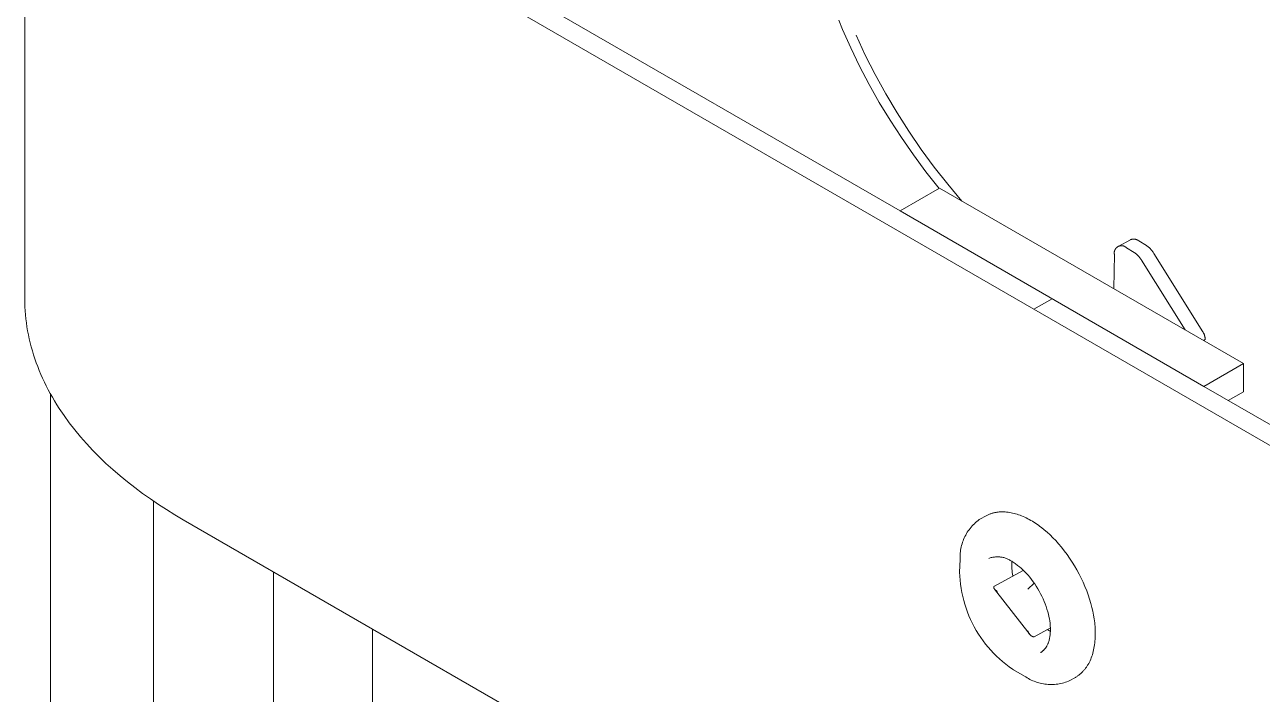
# Model space of a CAD drawing. Header units: inches. Extents: x -6.5 to 91.7, y -2.1 to 67.1.
# Drawn here: x 73.069 to 77.885, y 47.51 to 50.115 of the extents above; entities that cross this region are included whole.
import ezdxf

# ---------------------------------------------------------------- set-up
doc = ezdxf.new("R2010")
doc.units = ezdxf.units.IN
doc.layers.add('ZANO_R', color=7, linetype='Continuous', lineweight=0)

msp = doc.modelspace()

# ---------------------------------------------------------------- linework, layer by layer
at = {"layer": 'ZANO_R'}
for p, q in [((73.06887, 51.77967), (73.06887, 49.04931)), ((73.75685, 50.96056), (76.4761, 49.39061)), ((76.9963, 49.00836), (73.68591, 50.91961)), ((76.25237, 50.09714), (76.23754, 50.1335)), ((76.28407, 50.02496), (76.25237, 50.09714)), ((76.30435, 50.07495), (76.3405, 49.99752)), ((76.31841, 49.95353), (76.28407, 50.02496)), ((76.3405, 49.99752), (76.37917, 49.92131)), ((76.35535, 49.88289), (76.31841, 49.95353)), ((76.37917, 49.92131), (76.42033, 49.84641)), ((76.39482, 49.81309), (76.35535, 49.88289)), ((76.43674, 49.74417), (76.39482, 49.81309)), ((76.42033, 49.84641), (76.46392, 49.77291)), ((76.46392, 49.77291), (76.5099, 49.70088)), ((76.48105, 49.67618), (76.43674, 49.74417)), ((76.52768, 49.60913), (76.48105, 49.67618)), ((76.5099, 49.70088), (76.55822, 49.63039)), ((76.55822, 49.63039), (76.60884, 49.56153)), ((76.57654, 49.54308), (76.52768, 49.60913)), ((76.62756, 49.47806), (76.57654, 49.54308)), ((76.60884, 49.56153), (76.66168, 49.49437)), ((76.4761, 49.39061), (76.62964, 49.47925)), ((76.62964, 49.47925), (77.81192, 48.79666)), ((76.66168, 49.49437), (76.7167, 49.42898)), ((77.65838, 48.70802), (76.4761, 49.39061)), ((77.32479, 49.25252), (77.37217, 49.27867)), ((77.37321, 49.27909), (77.37217, 49.27867)), ((77.37427, 49.27947), (77.37321, 49.27909)), ((77.37534, 49.27981), (77.37427, 49.27947)), ((77.37642, 49.28012), (77.37534, 49.27981)), ((77.37751, 49.28039), (77.37642, 49.28012)), ((77.37861, 49.28062), (77.37751, 49.28039)), ((77.37972, 49.28082), (77.37861, 49.28062)), ((77.38083, 49.28098), (77.37972, 49.28082)), ((77.38195, 49.2811), (77.38083, 49.28098)), ((77.38307, 49.28118), (77.38195, 49.2811)), ((77.3842, 49.28122), (77.38307, 49.28118)), ((77.38532, 49.28123), (77.3842, 49.28122)), ((77.38644, 49.2812), (77.38532, 49.28123)), ((77.38757, 49.28113), (77.38644, 49.2812)), ((77.38869, 49.28102), (77.38757, 49.28113)), ((77.3898, 49.28087), (77.38869, 49.28102)), ((77.39091, 49.28069), (77.3898, 49.28087)), ((77.39201, 49.28046), (77.39091, 49.28069)), ((77.3931, 49.2802), (77.39201, 49.28046)), ((77.39419, 49.27991), (77.3931, 49.2802)), ((77.39526, 49.27957), (77.39419, 49.27991)), ((77.39632, 49.2792), (77.39526, 49.27957)), ((77.39737, 49.2788), (77.39632, 49.2792)), ((77.39841, 49.27836), (77.39737, 49.2788)), ((77.39943, 49.27788), (77.39841, 49.27836)), ((77.40043, 49.27737), (77.39943, 49.27788)), ((77.40141, 49.27683), (77.40043, 49.27737)), ((77.40238, 49.27625), (77.40141, 49.27683)), ((77.40332, 49.27564), (77.40238, 49.27625)), ((77.40424, 49.275), (77.40332, 49.27564)), ((77.40514, 49.27433), (77.40424, 49.275)), ((77.40514, 49.27433), (77.43483, 49.2559)), ((77.30944, 49.22887), (77.30941, 49.2279)), ((77.30941, 49.2279), (77.30942, 49.22693)), ((77.30942, 49.22693), (77.30945, 49.22596)), ((77.30951, 49.22984), (77.30944, 49.22887)), ((77.30945, 49.22596), (77.30952, 49.22499)), ((77.3096, 49.2308), (77.30951, 49.22984)), ((77.30973, 49.23177), (77.3096, 49.2308)), ((77.3099, 49.23272), (77.30973, 49.23177)), ((77.3101, 49.23367), (77.3099, 49.23272)), ((77.31033, 49.23462), (77.3101, 49.23367)), ((77.31059, 49.23555), (77.31033, 49.23462)), ((77.31088, 49.23647), (77.31059, 49.23555)), ((77.31121, 49.23739), (77.31088, 49.23647)), ((77.31157, 49.23829), (77.31121, 49.23739)), ((77.31196, 49.23918), (77.31157, 49.23829)), ((77.31238, 49.24005), (77.31196, 49.23918)), ((77.31283, 49.24091), (77.31238, 49.24005)), ((77.31331, 49.24176), (77.31283, 49.24091)), ((77.31382, 49.24258), (77.31331, 49.24176)), ((77.31435, 49.24339), (77.31382, 49.24258)), ((77.31492, 49.24418), (77.31435, 49.24339)), ((77.31551, 49.24495), (77.31492, 49.24418)), ((77.31613, 49.2457), (77.31551, 49.24495)), ((77.31677, 49.24643), (77.31613, 49.2457)), ((77.31744, 49.24713), (77.31677, 49.24643)), ((77.31813, 49.24781), (77.31744, 49.24713)), ((77.31885, 49.24846), (77.31813, 49.24781)), ((77.31958, 49.24909), (77.31885, 49.24846)), ((77.32034, 49.2497), (77.31958, 49.24909)), ((77.32112, 49.25028), (77.32034, 49.2497)), ((77.32192, 49.25083), (77.32112, 49.25028)), ((77.32274, 49.25135), (77.32192, 49.25083)), ((77.32358, 49.25184), (77.32274, 49.25135)), ((77.32443, 49.25231), (77.32358, 49.25184)), ((77.3253, 49.25274), (77.32443, 49.25231)), ((77.32618, 49.25315), (77.3253, 49.25274)), ((77.32707, 49.25352), (77.32618, 49.25315)), ((77.32798, 49.25386), (77.32707, 49.25352)), ((77.3289, 49.25417), (77.32798, 49.25386)), ((77.32983, 49.25445), (77.3289, 49.25417)), ((77.33077, 49.25469), (77.32983, 49.25445)), ((77.33172, 49.25491), (77.33077, 49.25469)), ((77.33267, 49.25509), (77.33172, 49.25491)), ((77.33363, 49.25523), (77.33267, 49.25509)), ((77.33459, 49.25535), (77.33363, 49.25523)), ((77.33556, 49.25543), (77.33459, 49.25535)), ((77.33653, 49.25547), (77.33556, 49.25543)), ((77.3375, 49.25549), (77.33653, 49.25547)), ((77.33847, 49.25547), (77.3375, 49.25549)), ((77.33944, 49.25541), (77.33847, 49.25547)), ((77.34041, 49.25532), (77.33944, 49.25541)), ((77.34137, 49.2552), (77.34041, 49.25532)), ((77.34233, 49.25505), (77.34137, 49.2552)), ((77.34328, 49.25486), (77.34233, 49.25505)), ((77.34422, 49.25464), (77.34328, 49.25486)), ((77.34516, 49.25438), (77.34422, 49.25464)), ((77.34609, 49.2541), (77.34516, 49.25438)), ((77.34701, 49.25378), (77.34609, 49.2541)), ((77.34791, 49.25343), (77.34701, 49.25378)), ((77.3488, 49.25305), (77.34791, 49.25343)), ((77.34968, 49.25264), (77.3488, 49.25305)), ((77.35055, 49.25219), (77.34968, 49.25264)), ((77.35139, 49.25172), (77.35055, 49.25219)), ((77.35223, 49.25122), (77.35139, 49.25172)), ((77.35304, 49.25069), (77.35223, 49.25122)), ((77.35383, 49.25014), (77.35304, 49.25069)), ((77.35461, 49.24955), (77.35383, 49.25014)), ((77.35536, 49.24894), (77.35461, 49.24955)), ((77.35609, 49.2483), (77.35536, 49.24894)), ((77.3568, 49.24764), (77.35609, 49.2483)), ((77.38649, 49.22922), (77.3568, 49.24764)), ((77.38919, 49.22737), (77.38649, 49.22922)), ((77.39182, 49.22542), (77.38919, 49.22737)), ((77.43753, 49.25405), (77.43483, 49.2559)), ((77.44016, 49.25211), (77.43753, 49.25405)), ((77.44272, 49.25007), (77.44016, 49.25211)), ((77.44522, 49.24796), (77.44272, 49.25007)), ((77.44763, 49.24575), (77.44522, 49.24796)), ((77.44997, 49.24347), (77.44763, 49.24575)), ((77.45224, 49.2411), (77.44997, 49.24347)), ((77.45441, 49.23866), (77.45224, 49.2411)), ((77.45651, 49.23615), (77.45441, 49.23866)), ((77.45852, 49.23357), (77.45651, 49.23615)), ((77.46043, 49.23092), (77.45852, 49.23357)), ((77.46226, 49.2282), (77.46043, 49.23092)), ((77.46399, 49.22543), (77.46226, 49.2282)), ((77.30994, 49.22211), (77.30831, 49.08742)), ((77.30952, 49.22499), (77.30963, 49.22403)), ((77.30963, 49.22403), (77.30977, 49.22307)), ((77.30977, 49.22307), (77.30994, 49.22211)), ((77.39438, 49.22339), (77.39182, 49.22542)), ((77.39688, 49.22127), (77.39438, 49.22339)), ((77.39929, 49.21907), (77.39688, 49.22127)), ((77.40163, 49.21678), (77.39929, 49.21907)), ((77.4039, 49.21442), (77.40163, 49.21678)), ((77.40607, 49.21198), (77.4039, 49.21442)), ((77.40817, 49.20947), (77.40607, 49.21198)), ((77.41018, 49.20688), (77.40817, 49.20947)), ((77.41209, 49.20423), (77.41018, 49.20688)), ((77.41392, 49.20152), (77.41209, 49.20423)), ((77.41565, 49.19874), (77.41392, 49.20152)), ((77.58495, 48.9277), (77.41565, 49.19874)), ((77.65477, 48.91999), (77.46399, 49.22543)), ((73.06887, 49.04931), (73.06905, 49.03357)), ((73.06905, 49.03357), (73.06958, 49.01783)), ((76.9963, 49.00836), (77.06724, 49.04931)), ((73.06958, 49.01783), (73.07046, 49.0021)), ((73.07046, 49.0021), (73.07169, 48.98638)), ((73.07169, 48.98638), (73.07328, 48.97067)), ((80.30668, 47.09711), (76.9963, 49.00836)), ((73.07328, 48.97067), (73.07522, 48.95499)), ((73.07522, 48.95499), (73.0775, 48.93933)), ((73.0775, 48.93933), (73.08014, 48.9237)), ((73.08014, 48.9237), (73.08312, 48.90809)), ((73.08312, 48.90809), (73.08645, 48.89253)), ((73.08645, 48.89253), (73.09012, 48.877)), ((77.65572, 48.91847), (77.65477, 48.91999)), ((77.65661, 48.91692), (77.65572, 48.91847)), ((77.66333, 48.8902), (77.65647, 48.88641)), ((77.65744, 48.91533), (77.65661, 48.91692)), ((77.65822, 48.91372), (77.65744, 48.91533)), ((77.65895, 48.91209), (77.65822, 48.91372)), ((77.65962, 48.91043), (77.65895, 48.91209)), ((77.66024, 48.90874), (77.65962, 48.91043)), ((77.66079, 48.90704), (77.66024, 48.90874)), ((77.66129, 48.90532), (77.66079, 48.90704)), ((77.66173, 48.90359), (77.66129, 48.90532)), ((77.66211, 48.90184), (77.66173, 48.90359)), ((77.66243, 48.90008), (77.66211, 48.90184)), ((77.6627, 48.8983), (77.66243, 48.90008)), ((77.6629, 48.89653), (77.6627, 48.8983)), ((77.66333, 48.8902), (77.6629, 48.89653)), ((73.09012, 48.877), (73.09413, 48.86151)), ((73.09413, 48.86151), (73.09849, 48.84608)), ((73.09849, 48.84608), (73.10318, 48.83069)), ((73.10318, 48.83069), (73.10821, 48.81535)), ((73.10821, 48.81535), (73.11357, 48.80008)), ((73.11357, 48.80008), (73.11927, 48.78486)), ((77.81192, 48.79666), (77.65838, 48.70802)), ((77.81192, 48.79666), (77.81192, 48.68745)), ((73.11927, 48.78486), (73.12529, 48.76971)), ((73.12529, 48.76971), (73.13164, 48.75463)), ((73.13164, 48.75463), (73.13831, 48.73962)), ((73.13831, 48.73962), (73.14529, 48.72468)), ((73.14529, 48.72468), (73.1526, 48.70982)), ((73.1526, 48.70982), (73.16021, 48.69505)), ((77.65838, 48.70802), (80.37762, 47.13806)), ((73.16021, 48.69505), (73.16814, 48.68035)), ((73.16814, 48.68035), (73.17637, 48.66575)), ((73.16919, 31.11085), (73.16919, 48.67844)), ((73.17637, 48.66575), (73.18489, 48.65124)), ((73.18489, 48.65124), (73.19372, 48.63682)), ((77.81192, 48.68745), (77.75296, 48.65341)), ((73.19372, 48.63682), (73.20284, 48.62249)), ((73.20284, 48.62249), (73.22194, 48.59415)), ((73.22194, 48.59415), (73.24217, 48.56622)), ((73.24217, 48.56622), (73.26347, 48.53873)), ((73.26347, 48.53873), (73.28583, 48.51171)), ((73.28583, 48.51171), (73.30919, 48.48516)), ((73.30919, 48.48516), (73.33352, 48.4591)), ((73.33352, 48.4591), (73.35878, 48.43356)), ((73.35878, 48.43356), (73.38493, 48.40853)), ((73.38493, 48.40853), (73.41192, 48.38405)), ((73.41192, 48.38405), (73.43972, 48.36011)), ((73.43972, 48.36011), (73.46828, 48.33673)), ((73.46828, 48.33673), (73.49755, 48.31391)), ((73.49755, 48.31391), (73.5275, 48.29167)), ((73.5275, 48.29167), (73.55809, 48.27001)), ((73.55809, 48.27001), (73.58926, 48.24893)), ((73.56942, 30.46317), (73.56942, 48.26223)), ((73.58926, 48.24893), (73.62099, 48.22845)), ((73.62099, 48.22845), (73.65322, 48.20855)), ((76.83366, 48.21412), (76.83631, 48.21488)), ((76.83631, 48.21488), (76.83898, 48.21558)), ((76.83898, 48.21558), (76.84167, 48.21623)), ((76.84167, 48.21623), (76.84439, 48.21683)), ((76.84439, 48.21683), (76.84712, 48.21737)), ((76.84712, 48.21737), (76.84987, 48.21786)), ((76.84987, 48.21786), (76.85264, 48.2183)), ((76.85264, 48.2183), (76.85543, 48.21868)), ((76.85543, 48.21868), (76.85824, 48.21901)), ((76.85824, 48.21901), (76.86106, 48.21928)), ((76.86106, 48.21928), (76.8639, 48.2195)), ((76.8639, 48.2195), (76.86676, 48.21967)), ((76.86676, 48.21967), (76.86963, 48.21978)), ((76.86963, 48.21978), (76.87252, 48.21984)), ((76.87252, 48.21984), (76.87543, 48.21985)), ((76.87543, 48.21985), (76.87834, 48.2198)), ((76.87834, 48.2198), (76.88128, 48.2197)), ((76.88128, 48.2197), (76.88422, 48.21955)), ((76.88422, 48.21955), (76.89016, 48.21908)), ((76.89016, 48.21908), (76.89614, 48.21841)), ((76.89614, 48.21841), (76.90191, 48.21756)), ((76.90191, 48.21756), (76.90771, 48.21653)), ((76.90771, 48.21653), (76.91354, 48.2153)), ((76.91354, 48.2153), (76.91939, 48.21389)), ((73.65322, 48.20855), (73.68591, 48.18925)), ((73.68591, 48.18925), (76.9963, 46.278)), ((76.75635, 48.1648), (76.76062, 48.1693)), ((76.76062, 48.1693), (76.76503, 48.17365)), ((76.76503, 48.17365), (76.7696, 48.17785)), ((76.7696, 48.17785), (76.7743, 48.18188)), ((76.7743, 48.18188), (76.77914, 48.18575)), ((76.77914, 48.18575), (76.78412, 48.18945)), ((76.78412, 48.18945), (76.78921, 48.19298)), ((76.78921, 48.19298), (76.80838, 48.20356)), ((76.80838, 48.20356), (76.8108, 48.20486)), ((76.8108, 48.20486), (76.81324, 48.2061)), ((76.81324, 48.2061), (76.81571, 48.2073)), ((76.81571, 48.2073), (76.81821, 48.20843)), ((76.81821, 48.20843), (76.82072, 48.20952)), ((76.82072, 48.20952), (76.82326, 48.21055)), ((76.82326, 48.21055), (76.82583, 48.21152)), ((76.82583, 48.21152), (76.82842, 48.21244)), ((76.82842, 48.21244), (76.83102, 48.21331)), ((76.83102, 48.21331), (76.83366, 48.21412)), ((76.91939, 48.21389), (76.92527, 48.2123)), ((76.92527, 48.2123), (76.93117, 48.21052)), ((76.93117, 48.21052), (76.93708, 48.20856)), ((76.93708, 48.20856), (76.94301, 48.20642)), ((76.94301, 48.20642), (76.94896, 48.2041)), ((76.94896, 48.2041), (76.95491, 48.20161)), ((76.95491, 48.20161), (76.96088, 48.19894)), ((76.96088, 48.19894), (76.96685, 48.19609)), ((76.96685, 48.19609), (76.97282, 48.19308)), ((76.97282, 48.19308), (76.9788, 48.18989)), ((76.9788, 48.18989), (76.98477, 48.18654)), ((76.98477, 48.18654), (76.99075, 48.18302)), ((76.99075, 48.18302), (76.99661, 48.17939)), ((76.99661, 48.17939), (77.00246, 48.17562)), ((77.00246, 48.17562), (77.00829, 48.17169)), ((77.00829, 48.17169), (77.0141, 48.16762)), ((77.0141, 48.16762), (77.01989, 48.1634)), ((76.72316, 48.11282), (76.72565, 48.11849)), ((76.72565, 48.11849), (76.72833, 48.12408)), ((76.72833, 48.12408), (76.7312, 48.12958)), ((76.7312, 48.12958), (76.73426, 48.13497)), ((76.73426, 48.13497), (76.73751, 48.14025)), ((76.73751, 48.14025), (76.74093, 48.14541)), ((76.74093, 48.14541), (76.74453, 48.15046)), ((76.74453, 48.15046), (76.74831, 48.15537)), ((76.74831, 48.15537), (76.75225, 48.16016)), ((76.75225, 48.16016), (76.75635, 48.1648)), ((77.01989, 48.1634), (77.02565, 48.15903)), ((77.02565, 48.15903), (77.0371, 48.14987)), ((77.0371, 48.14987), (77.04842, 48.14015)), ((77.04842, 48.14015), (77.05961, 48.12989)), ((77.05961, 48.12989), (77.07065, 48.11911)), ((77.07065, 48.11911), (77.08152, 48.10781)), ((76.71059, 48.06501), (76.71144, 48.07115)), ((76.71144, 48.07115), (76.71249, 48.07726)), ((76.71249, 48.07726), (76.71375, 48.08333)), ((76.71375, 48.08333), (76.71522, 48.08935)), ((76.71522, 48.08935), (76.7169, 48.09532)), ((76.7169, 48.09532), (76.71879, 48.10122)), ((76.71879, 48.10122), (76.72088, 48.10706)), ((76.72088, 48.10706), (76.72316, 48.11282)), ((77.08152, 48.10781), (77.09302, 48.09508)), ((77.09302, 48.09508), (77.10422, 48.08186)), ((77.10422, 48.08186), (77.11511, 48.06818)), ((76.70774, 47.98545), (76.70959, 48.03407)), ((76.70935, 48.04647), (76.70955, 48.05266)), ((76.70936, 48.04027), (76.70935, 48.04647)), ((76.70959, 48.03407), (76.70936, 48.04027)), ((76.70955, 48.05266), (76.70997, 48.05885)), ((76.70997, 48.05885), (76.71059, 48.06501)), ((76.82383, 48.0396), (76.82067, 48.03846)), ((76.82702, 48.04063), (76.82383, 48.0396)), ((76.83025, 48.04155), (76.82702, 48.04063)), ((76.83351, 48.04236), (76.83025, 48.04155)), ((76.83679, 48.04305), (76.83351, 48.04236)), ((76.8401, 48.04363), (76.83679, 48.04305)), ((76.84343, 48.04409), (76.8401, 48.04363)), ((76.84676, 48.04444), (76.84343, 48.04409)), ((76.85011, 48.04467), (76.84676, 48.04444)), ((76.85347, 48.04479), (76.85011, 48.04467)), ((76.85682, 48.04478), (76.85347, 48.04479)), ((76.86018, 48.04467), (76.85682, 48.04478)), ((76.86353, 48.04443), (76.86018, 48.04467)), ((76.86686, 48.04408), (76.86353, 48.04443)), ((76.87019, 48.04361), (76.86686, 48.04408)), ((76.87349, 48.04303), (76.87019, 48.04361)), ((76.87678, 48.04233), (76.87349, 48.04303)), ((76.88003, 48.04152), (76.87678, 48.04233)), ((76.88326, 48.0406), (76.88003, 48.04152)), ((76.88645, 48.03956), (76.88326, 48.0406)), ((76.88961, 48.03842), (76.88645, 48.03956)), ((76.89272, 48.03716), (76.88961, 48.03842)), ((76.89579, 48.0358), (76.89272, 48.03716)), ((76.89881, 48.03433), (76.89579, 48.0358)), ((76.90177, 48.03276), (76.89881, 48.03433)), ((76.90468, 48.03109), (76.90177, 48.03276)), ((76.90753, 48.02931), (76.90468, 48.03109)), ((76.91032, 48.02744), (76.90753, 48.02931)), ((76.91049, 48.02699), (76.91026, 48.01986)), ((76.91304, 48.02547), (76.91032, 48.02744)), ((76.91644, 48.02337), (76.91304, 48.02547)), ((76.91985, 48.02116), (76.91644, 48.02337)), ((77.11511, 48.06818), (77.12567, 48.05407)), ((77.12567, 48.05407), (77.13587, 48.03954)), ((77.13587, 48.03954), (77.1457, 48.02463)), ((77.1457, 48.02463), (77.15515, 48.00936)), ((74.03758, 47.98621), (74.03758, 30.78168)), ((76.70837, 47.96952), (76.70774, 47.98545)), ((76.95201, 47.99082), (76.84325, 47.93078)), ((76.91026, 48.01986), (76.91026, 48.01274)), ((76.91026, 48.01274), (76.91047, 48.00562)), ((76.91047, 48.00562), (76.91091, 47.99851)), ((76.91091, 47.99851), (76.91156, 47.99141)), ((76.91156, 47.99141), (76.91244, 47.98434)), ((76.91244, 47.98434), (76.91353, 47.9773)), ((76.91353, 47.9773), (76.91483, 47.9703)), ((76.92327, 48.01886), (76.91985, 48.02116)), ((76.92668, 48.01647), (76.92327, 48.01886)), ((76.93009, 48.01398), (76.92668, 48.01647)), ((76.93349, 48.0114), (76.93009, 48.01398)), ((76.94027, 48.00596), (76.93349, 48.0114)), ((76.94702, 48.00017), (76.94027, 48.00596)), ((76.95371, 47.99404), (76.94702, 48.00017)), ((76.95201, 47.99082), (76.95668, 47.99119)), ((76.96033, 47.98756), (76.95371, 47.99404)), ((76.96687, 47.98077), (76.96033, 47.98756)), ((76.97386, 47.97303), (76.96687, 47.98077)), ((77.15515, 48.00936), (77.16418, 47.99376)), ((77.16418, 47.99376), (77.17277, 47.97791)), ((77.17277, 47.97791), (77.18086, 47.96186)), ((76.70954, 47.95363), (76.70837, 47.96952)), ((76.71125, 47.93778), (76.70954, 47.95363)), ((76.7135, 47.922), (76.71125, 47.93778)), ((76.84028, 47.92625), (76.84029, 47.9264)), ((76.84028, 47.92611), (76.84028, 47.92625)), ((76.84028, 47.92596), (76.84028, 47.92611)), ((76.84029, 47.92581), (76.84028, 47.92596)), ((76.84029, 47.9264), (76.8403, 47.92655)), ((76.8403, 47.92566), (76.84029, 47.92581)), ((76.8403, 47.92655), (76.84031, 47.9267)), ((76.84031, 47.92551), (76.8403, 47.92566)), ((76.84031, 47.9267), (76.84033, 47.92685)), ((76.84033, 47.92536), (76.84031, 47.92551)), ((76.84033, 47.92685), (76.84035, 47.92699)), ((76.84034, 47.92521), (76.84033, 47.92536)), ((76.84037, 47.92507), (76.84034, 47.92521)), ((76.84035, 47.92699), (76.84038, 47.92714)), ((76.84038, 47.92714), (76.84041, 47.92728)), ((76.84041, 47.92728), (76.84044, 47.92741)), ((76.84044, 47.92741), (76.84048, 47.92755)), ((76.84048, 47.92755), (76.84052, 47.92768)), ((76.84052, 47.92768), (76.84056, 47.92781)), ((76.84056, 47.92781), (76.84061, 47.92793)), ((76.84061, 47.92793), (76.84066, 47.92806)), ((76.84066, 47.92806), (76.84071, 47.92819)), ((76.84071, 47.92819), (76.84077, 47.92831)), ((76.84077, 47.92831), (76.84083, 47.92843)), ((76.84083, 47.92843), (76.8409, 47.92855)), ((76.8409, 47.92855), (76.84096, 47.92867)), ((76.84096, 47.92867), (76.84103, 47.92879)), ((76.84103, 47.92879), (76.84111, 47.9289)), ((76.84111, 47.9289), (76.84119, 47.92902)), ((76.84119, 47.92902), (76.84127, 47.92913)), ((76.84127, 47.92913), (76.84135, 47.92924)), ((76.84135, 47.92924), (76.84145, 47.92935)), ((76.84145, 47.92935), (76.84155, 47.92947)), ((76.84155, 47.92947), (76.84165, 47.92958)), ((76.84165, 47.92958), (76.84176, 47.92969)), ((76.84176, 47.92969), (76.84187, 47.9298)), ((76.84187, 47.9298), (76.84199, 47.9299)), ((76.84199, 47.9299), (76.8421, 47.93)), ((76.8421, 47.93), (76.84222, 47.9301)), ((76.84222, 47.9301), (76.84235, 47.9302)), ((76.84235, 47.9302), (76.84247, 47.93029)), ((76.84247, 47.93029), (76.8426, 47.93038)), ((76.8426, 47.93038), (76.84272, 47.93046)), ((76.84272, 47.93046), (76.84285, 47.93055)), ((76.84285, 47.93055), (76.84298, 47.93063)), ((76.84298, 47.93063), (76.84312, 47.93071)), ((76.84312, 47.93071), (76.84325, 47.93078)), ((76.99715, 47.94283), (76.97351, 47.91949)), ((76.98069, 47.96497), (76.97386, 47.97303)), ((76.98734, 47.95661), (76.98069, 47.96497)), ((76.99379, 47.94798), (76.98734, 47.95661)), ((77.00004, 47.93909), (76.99379, 47.94798)), ((76.99715, 47.94283), (76.99737, 47.94295)), ((77.00606, 47.92995), (77.00004, 47.93909)), ((77.01185, 47.92059), (77.00606, 47.92995)), ((77.18086, 47.96186), (77.18845, 47.94566)), ((77.18845, 47.94566), (77.19553, 47.92934)), ((77.19553, 47.92934), (77.20208, 47.91291)), ((76.71629, 47.9063), (76.7135, 47.922)), ((76.7196, 47.89071), (76.71629, 47.9063)), ((76.72344, 47.87524), (76.7196, 47.89071)), ((76.84039, 47.92492), (76.84037, 47.92507)), ((76.84043, 47.92474), (76.84039, 47.92492)), ((76.84047, 47.92456), (76.84043, 47.92474)), ((76.84051, 47.92437), (76.84047, 47.92456)), ((76.84056, 47.92419), (76.84051, 47.92437)), ((76.84061, 47.92401), (76.84056, 47.92419)), ((76.84067, 47.92384), (76.84061, 47.92401)), ((76.84073, 47.92366), (76.84067, 47.92384)), ((76.84079, 47.92348), (76.84073, 47.92366)), ((76.84085, 47.92331), (76.84079, 47.92348)), ((76.84092, 47.92314), (76.84085, 47.92331)), ((76.84107, 47.92279), (76.84092, 47.92314)), ((76.84123, 47.92246), (76.84107, 47.92279)), ((76.8414, 47.92212), (76.84123, 47.92246)), ((76.8416, 47.92174), (76.8414, 47.92212)), ((76.84182, 47.92137), (76.8416, 47.92174)), ((76.84204, 47.92101), (76.84182, 47.92137)), ((76.84227, 47.92065), (76.84204, 47.92101)), ((76.84252, 47.92029), (76.84227, 47.92065)), ((76.84277, 47.91994), (76.84252, 47.92029)), ((76.84303, 47.9196), (76.84277, 47.91994)), ((76.84329, 47.91926), (76.84303, 47.9196)), ((76.84363, 47.91885), (76.84329, 47.91926)), ((76.84397, 47.91844), (76.84363, 47.91885)), ((76.98174, 47.74122), (76.84363, 47.91882)), ((76.84432, 47.91805), (76.84397, 47.91844)), ((76.84468, 47.91766), (76.84432, 47.91805)), ((76.84542, 47.9169), (76.84468, 47.91766)), ((76.84619, 47.91616), (76.84542, 47.9169)), ((76.84705, 47.91538), (76.84619, 47.91616)), ((76.84793, 47.91463), (76.84705, 47.91538)), ((76.84883, 47.9139), (76.84793, 47.91463)), ((76.84975, 47.91319), (76.84883, 47.9139)), ((76.85085, 47.91239), (76.84975, 47.91319)), ((76.85197, 47.91162), (76.85085, 47.91239)), ((76.85312, 47.91087), (76.85197, 47.91162)), ((76.85427, 47.91016), (76.85312, 47.91087)), ((77.01739, 47.91103), (77.01185, 47.92059)), ((77.02265, 47.90131), (77.01739, 47.91103)), ((77.02762, 47.89147), (77.02265, 47.90131)), ((77.03227, 47.88154), (77.02762, 47.89147)), ((77.03661, 47.87153), (77.03227, 47.88154)), ((77.20208, 47.91291), (77.2081, 47.89642)), ((77.2081, 47.89642), (77.21355, 47.87989)), ((77.21355, 47.87989), (77.21845, 47.86335)), ((76.72781, 47.85991), (76.72344, 47.87524)), ((76.73269, 47.84473), (76.72781, 47.85991)), ((76.73808, 47.82973), (76.73269, 47.84473)), ((76.74398, 47.81492), (76.73808, 47.82973)), ((77.04062, 47.86148), (77.03661, 47.87153)), ((77.04429, 47.85141), (77.04062, 47.86148)), ((77.04763, 47.84132), (77.04429, 47.85141)), ((77.05061, 47.83126), (77.04763, 47.84132)), ((77.05302, 47.82206), (77.05061, 47.83126)), ((77.21845, 47.86335), (77.22245, 47.84811)), ((77.22245, 47.84811), (77.22594, 47.83297)), ((77.22594, 47.83297), (77.2289, 47.81797)), ((76.75038, 47.80032), (76.74398, 47.81492)), ((76.75728, 47.78595), (76.75038, 47.80032)), ((76.76465, 47.77182), (76.75728, 47.78595)), ((77.05512, 47.81296), (77.05302, 47.82206)), ((77.05689, 47.80397), (77.05512, 47.81296)), ((77.05835, 47.79511), (77.05689, 47.80397)), ((77.05948, 47.7864), (77.05835, 47.79511)), ((77.05993, 47.7821), (77.05948, 47.7864)), ((77.0603, 47.77784), (77.05993, 47.7821)), ((77.2289, 47.81797), (77.23133, 47.80313)), ((77.23133, 47.80313), (77.23323, 47.78848)), ((77.23323, 47.78848), (77.23398, 47.78122)), ((77.23398, 47.78122), (77.2346, 47.77402)), ((74.42188, 29.96377), (74.42188, 47.76434)), ((76.7725, 47.75794), (76.76465, 47.77182)), ((76.78082, 47.74435), (76.7725, 47.75794)), ((76.7896, 47.73104), (76.78082, 47.74435)), ((76.97351, 47.75682), (76.97371, 47.75582)), ((76.97371, 47.75582), (76.97394, 47.75483)), ((76.97394, 47.75483), (76.97421, 47.75384)), ((76.97421, 47.75384), (76.97451, 47.75287)), ((76.97451, 47.75287), (76.97485, 47.7519)), ((76.97485, 47.7519), (76.97522, 47.75095)), ((76.97522, 47.75095), (76.97562, 47.75001)), ((76.97562, 47.75001), (76.97605, 47.74908)), ((76.97605, 47.74908), (76.97651, 47.74817)), ((76.97651, 47.74817), (76.97701, 47.74728)), ((76.97701, 47.74728), (76.97753, 47.7464)), ((76.97753, 47.7464), (76.97809, 47.74555)), ((76.97809, 47.74555), (76.97867, 47.74471)), ((76.97867, 47.74471), (76.97928, 47.74389)), ((76.97928, 47.74389), (76.97992, 47.74309)), ((76.97992, 47.74309), (76.98059, 47.74232)), ((76.98059, 47.74232), (76.98128, 47.74157)), ((76.98128, 47.74157), (76.982, 47.74084)), ((76.982, 47.74084), (76.98274, 47.74014)), ((76.98274, 47.74014), (76.9835, 47.73946)), ((76.9835, 47.73946), (76.98429, 47.73881)), ((76.98429, 47.73881), (76.9851, 47.73819)), ((76.9851, 47.73819), (76.98593, 47.7376)), ((76.98593, 47.7376), (76.98678, 47.73703)), ((76.98678, 47.73703), (76.98765, 47.7365)), ((76.98765, 47.7365), (76.98854, 47.73599)), ((76.98854, 47.73599), (76.98944, 47.73551)), ((76.98944, 47.73551), (76.99036, 47.73507)), ((76.99036, 47.73507), (76.9913, 47.73466)), ((76.9913, 47.73466), (76.99224, 47.73428)), ((76.99224, 47.73428), (76.9932, 47.73393)), ((76.9932, 47.73393), (76.99418, 47.73361)), ((76.99418, 47.73361), (76.99516, 47.73333)), ((76.99516, 47.73333), (76.99615, 47.73308)), ((76.99615, 47.73308), (76.99715, 47.73287)), ((76.99715, 47.73287), (77.06083, 47.76803)), ((77.0492, 47.76161), (77.05461, 47.75822)), ((77.05461, 47.75822), (77.05771, 47.75639)), ((77.05771, 47.75639), (77.06083, 47.75462)), ((77.05863, 47.73251), (77.0592, 47.73608)), ((77.0592, 47.73608), (77.05968, 47.73966)), ((77.05968, 47.73966), (77.06008, 47.74325)), ((77.06008, 47.74325), (77.0604, 47.74685)), ((77.06058, 47.77363), (77.0603, 47.77784)), ((77.0604, 47.74685), (77.06064, 47.75045)), ((77.06078, 47.76947), (77.06058, 47.77363)), ((77.06064, 47.75045), (77.06081, 47.75406)), ((77.0609, 47.76536), (77.06078, 47.76947)), ((77.06081, 47.75406), (77.06091, 47.75768)), ((77.06095, 47.76129), (77.0609, 47.76536)), ((77.06091, 47.75768), (77.06095, 47.76129)), ((77.2346, 47.77402), (77.23508, 47.76688)), ((77.23508, 47.76688), (77.23542, 47.75979)), ((77.23561, 47.73841), (77.23537, 47.7311)), ((77.23542, 47.75979), (77.23562, 47.75277)), ((77.23569, 47.74581), (77.23561, 47.73841)), ((77.23562, 47.75277), (77.23569, 47.74581)), ((76.79882, 47.71804), (76.7896, 47.73104)), ((76.80848, 47.70535), (76.79882, 47.71804)), ((76.81856, 47.69301), (76.80848, 47.70535)), ((76.82906, 47.68101), (76.81856, 47.69301)), ((77.0368, 47.68356), (77.03768, 47.68452)), ((77.03768, 47.68452), (77.03854, 47.68549)), ((77.03854, 47.68549), (77.03938, 47.68648)), ((77.03938, 47.68648), (77.04028, 47.68758)), ((77.04028, 47.68758), (77.04115, 47.6887)), ((77.04115, 47.6887), (77.04199, 47.68984)), ((77.04199, 47.68984), (77.04282, 47.69099)), ((77.04282, 47.69099), (77.04362, 47.69216)), ((77.04362, 47.69216), (77.0444, 47.69334)), ((77.0444, 47.69334), (77.04516, 47.69454)), ((77.04516, 47.69454), (77.04589, 47.69576)), ((77.04589, 47.69576), (77.04661, 47.69698)), ((77.04661, 47.69698), (77.0473, 47.69822)), ((77.0473, 47.69822), (77.04862, 47.70073)), ((77.04862, 47.70073), (77.04986, 47.70329)), ((77.04986, 47.70329), (77.05102, 47.70588)), ((77.05102, 47.70588), (77.05169, 47.70748)), ((77.05169, 47.70748), (77.05233, 47.70909)), ((77.05233, 47.70909), (77.05353, 47.71234)), ((77.05353, 47.71234), (77.05462, 47.71564)), ((77.05462, 47.71564), (77.05561, 47.71896)), ((77.05561, 47.71896), (77.0565, 47.72231)), ((77.0565, 47.72231), (77.0573, 47.72569)), ((77.0573, 47.72569), (77.05801, 47.72909)), ((77.05801, 47.72909), (77.05863, 47.73251)), ((77.23058, 47.6894), (77.22921, 47.68284)), ((77.23178, 47.69608), (77.23058, 47.6894)), ((77.23282, 47.70287), (77.23178, 47.69608)), ((77.2337, 47.70977), (77.23282, 47.70287)), ((77.23442, 47.71678), (77.2337, 47.70977)), ((77.23497, 47.72389), (77.23442, 47.71678)), ((77.23537, 47.7311), (77.23497, 47.72389)), ((76.83996, 47.66938), (76.82906, 47.68101)), ((76.85124, 47.65812), (76.83996, 47.66938)), ((76.8629, 47.64725), (76.85124, 47.65812)), ((76.87493, 47.63679), (76.8629, 47.64725)), ((76.8873, 47.62674), (76.87493, 47.63679)), ((77.02268, 47.67251), (77.02361, 47.67304)), ((77.02361, 47.67304), (77.02474, 47.67371)), ((77.02474, 47.67371), (77.02584, 47.6744)), ((77.02584, 47.6744), (77.02693, 47.67511)), ((77.02693, 47.67511), (77.028, 47.67586)), ((77.028, 47.67586), (77.02905, 47.67662)), ((77.02905, 47.67662), (77.03009, 47.67741)), ((77.03009, 47.67741), (77.0311, 47.67823)), ((77.0311, 47.67823), (77.0321, 47.67906)), ((77.0321, 47.67906), (77.03308, 47.67992)), ((77.03308, 47.67992), (77.03404, 47.6808)), ((77.03404, 47.6808), (77.03498, 47.6817)), ((77.03498, 47.6817), (77.0359, 47.68262)), ((77.0359, 47.68262), (77.0368, 47.68356)), ((77.21517, 47.64048), (77.21263, 47.63521)), ((77.21766, 47.64612), (77.21517, 47.64048)), ((77.21999, 47.65191), (77.21766, 47.64612)), ((77.22216, 47.65783), (77.21999, 47.65191)), ((77.22416, 47.66389), (77.22216, 47.65783)), ((77.22601, 47.67008), (77.22416, 47.66389)), ((77.22769, 47.6764), (77.22601, 47.67008)), ((77.22921, 47.68284), (77.22769, 47.6764)), ((76.90001, 47.61711), (76.8873, 47.62674)), ((76.91304, 47.60792), (76.90001, 47.61711)), ((76.91304, 47.60792), (76.91765, 47.6052)), ((76.95977, 47.58085), (76.91765, 47.6052)), ((77.17751, 47.58925), (77.17547, 47.58752)), ((77.17952, 47.59103), (77.17751, 47.58925)), ((77.1815, 47.59284), (77.17952, 47.59103)), ((77.18345, 47.5947), (77.1815, 47.59284)), ((77.18536, 47.59661), (77.18345, 47.5947)), ((77.18724, 47.59856), (77.18536, 47.59661)), ((77.18908, 47.60054), (77.18724, 47.59856)), ((77.19089, 47.60258), (77.18908, 47.60054)), ((77.19267, 47.60465), (77.19089, 47.60258)), ((77.19442, 47.60676), (77.19267, 47.60465)), ((77.19613, 47.60892), (77.19442, 47.60676)), ((77.1978, 47.61111), (77.19613, 47.60892)), ((77.19944, 47.61335), (77.1978, 47.61111)), ((77.20105, 47.61562), (77.19944, 47.61335)), ((77.20262, 47.61794), (77.20105, 47.61562)), ((77.20416, 47.62029), (77.20262, 47.61794)), ((77.20566, 47.62268), (77.20416, 47.62029)), ((77.20712, 47.62511), (77.20566, 47.62268)), ((77.20995, 47.63009), (77.20712, 47.62511)), ((77.21263, 47.63521), (77.20995, 47.63009)), ((76.96489, 47.57736), (76.95977, 47.58085)), ((76.97013, 47.57405), (76.96489, 47.57736)), ((76.97548, 47.57091), (76.97013, 47.57405)), ((76.98093, 47.56797), (76.97548, 47.57091)), ((76.98649, 47.56522), (76.98093, 47.56797)), ((76.99213, 47.56266), (76.98649, 47.56522)), ((76.99786, 47.56029), (76.99213, 47.56266)), ((77.00367, 47.55813), (76.99786, 47.56029)), ((77.00955, 47.55617), (77.00367, 47.55813)), ((77.01549, 47.55441), (77.00955, 47.55617)), ((77.02149, 47.55286), (77.01549, 47.55441)), ((77.02754, 47.55151), (77.02149, 47.55286)), ((77.03364, 47.55038), (77.02754, 47.55151)), ((77.03977, 47.54946), (77.03364, 47.55038)), ((77.04592, 47.54875), (77.03977, 47.54946)), ((77.0521, 47.54825), (77.04592, 47.54875)), ((77.05829, 47.54797), (77.0521, 47.54825)), ((77.06449, 47.5479), (77.05829, 47.54797)), ((77.07069, 47.54804), (77.06449, 47.5479)), ((77.07688, 47.5484), (77.07069, 47.54804)), ((77.08305, 47.54898), (77.07688, 47.5484)), ((77.0892, 47.54976), (77.08305, 47.54898)), ((77.09531, 47.55076), (77.0892, 47.54976)), ((77.10139, 47.55197), (77.09531, 47.55076)), ((77.10743, 47.55339), (77.10139, 47.55197)), ((77.11341, 47.55501), (77.10743, 47.55339)), ((77.11933, 47.55684), (77.11341, 47.55501)), ((77.12518, 47.55888), (77.11933, 47.55684)), ((77.13096, 47.56111), (77.12518, 47.55888)), ((77.13666, 47.56355), (77.13096, 47.56111)), ((77.15583, 47.57413), (77.13666, 47.56355)), ((77.15796, 47.57533), (77.15583, 47.57413)), ((77.16026, 47.57669), (77.15796, 47.57533)), ((77.16253, 47.5781), (77.16026, 47.57669)), ((77.16476, 47.57956), (77.16253, 47.5781)), ((77.16697, 47.58106), (77.16476, 47.57956)), ((77.16914, 47.58261), (77.16697, 47.58106)), ((77.17128, 47.5842), (77.16914, 47.58261)), ((77.17339, 47.58584), (77.17128, 47.5842)), ((77.17547, 47.58752), (77.17339, 47.58584))]:
    msp.add_line(p, q, dxfattribs=at)

doc.saveas('drawing.dxf')
